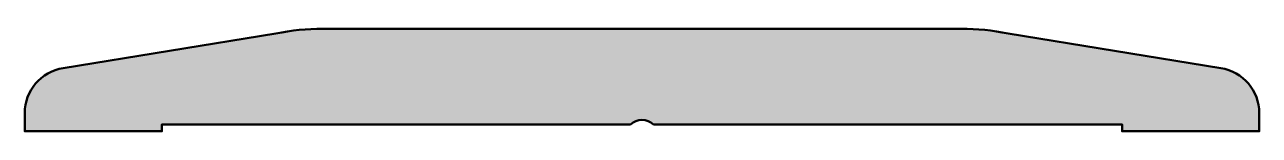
# Model space of a CAD drawing. Extents: x 0 to 54, y 0 to 4.5.
import ezdxf

# ---------------------------------------------------------------- set-up
doc = ezdxf.new("R2010")
doc.units = 0
doc.layers.add('0S-Alu contour', color=7, linetype='Continuous', lineweight=50)
doc.layers.add('0S-Alu hatch', color=252, linetype='Continuous', lineweight=25)

# ---------------------------------------------------------------- blocks, each defined once
blk = doc.blocks.new('385546__9D65A5D2_2810_498F_A749_A45478FD8826_')
at = {"layer": '0S-Alu hatch'}
h = blk.add_hatch(color=256, dxfattribs=at)
edge = h.paths.add_edge_path()
edge.add_line((13.03060268852542, 4.5), (40.96939731147496, 4.5))
edge.add_ellipse((40.96939731147477, -5.50000000000435), major_axis=(-10.00000000000435, 0), ratio=1, start_angle=258.23171106797827, end_angle=269.9999999999989, ccw=False)
edge.add_line((43.00893985259586, 4.289804197375927), (52.32144950673284, 2.773338211061229))
edge.add_ellipse((52.00000000000042, 0.7993396764565524), major_axis=(-1.999999999999982, 0), ratio=1, start_angle=180, end_angle=260.7510340104319, ccw=False)
edge.add_line((54.00000000000041, 0.7993396764565543), (54.0000000000004, 0))
edge.add_line((54.0000000000004, 0), (47.99999999999998, 0))
edge.add_line((47.99999999999998, 0), (48, 0.3000000000000398))
edge.add_line((48, 0.3000000000000398), (27.5, 0.3000000000000114))
edge.add_arc((27.00000000000001, -0.2250095014898363), 0.7250068804188067, 46.3976988775712, 133.6023011224319)
edge.add_line((26.49999999999999, 0.299999999999983), (5.999999999999985, 0.3000000000000398))
edge.add_line((5.999999999999985, 0.3000000000000398), (6.000000000000014, 0))
edge.add_line((6.000000000000014, 0), (0, 0))
edge.add_line((0, 0), (-2.84e-14, 0.799339676456583))
edge.add_ellipse((1.999999999999911, 0.7993396764566285), major_axis=(-1.99999999999994, 0), ratio=1, start_angle=279.24896598956906, end_angle=360, ccw=False)
edge.add_line((1.678550493267465, 2.773338211061258), (10.99106014740499, 4.289804197376014))
edge.add_ellipse((13.03060268852541, -5.500000000001994), major_axis=(-10.000000000002, 0), ratio=1, start_angle=269.99999999999994, end_angle=281.7682889320206, ccw=False)
at = {"layer": '0S-Alu contour', "color": 7}
for points in [[(13.03060268852542, 4.5), (40.96939731147496, 4.5)], [(1.678550493267465, 2.773338211061258), (10.99106014740499, 4.289804197376014)], [(43.00893985259586, 4.289804197375927), (52.32144950673284, 2.773338211061229)], [(26.49999999999999, 0.299999999999983), (5.999999999999985, 0.3000000000000398), (6.000000000000014, 0), (0, 0), (-2.84e-14, 0.799339676456583)], [(54.00000000000041, 0.7993396764565543), (54.0000000000004, 0), (47.99999999999998, 0), (48, 0.3000000000000398), (27.5, 0.3000000000000114)]]:
    blk.add_lwpolyline(points, dxfattribs=at)
at = {"layer": '0S-Alu contour', "color": 7, "extrusion": (0, 0, -1)}
for centre, radius, start, end in [((-13.03060268852541, -5.500000000001994), 10.000000000002, 78.23171106797939, 90.00000000000007), ((-40.96939731147477, -5.50000000000435), 10.00000000000435, 90.0000000000011, 101.7682889320217), ((-1.999999999999911, 0.7993396764566285), 1.99999999999994, 0, 80.75103401043096), ((-52.00000000000042, 0.7993396764565524), 1.999999999999982, 99.2489659895681, 180)]:
    blk.add_arc(centre, radius, start, end, dxfattribs=at)
at = {"layer": '0S-Alu contour', "color": 7}
blk.add_arc((27.00000000000001, -0.2250095014898363), 0.7250068804188067, 46.3976988775712, 133.6023011224319, dxfattribs=at)
blk = doc.blocks.new('385546__70DFA9F9_A59D_486B_9CD9_A96ADDCCC7EB_')
at = {"layer": '0S-Alu contour', "color": 7}
blk.add_blockref('385546__9D65A5D2_2810_498F_A749_A45478FD8826_', (0, 0), dxfattribs=at)

msp = doc.modelspace()

# ---------------------------------------------------------------- block references
at = {"layer": '0S-Alu contour', "color": 7}
msp.add_blockref('385546__70DFA9F9_A59D_486B_9CD9_A96ADDCCC7EB_', (0, 0), dxfattribs=at)

doc.saveas('drawing.dxf')
